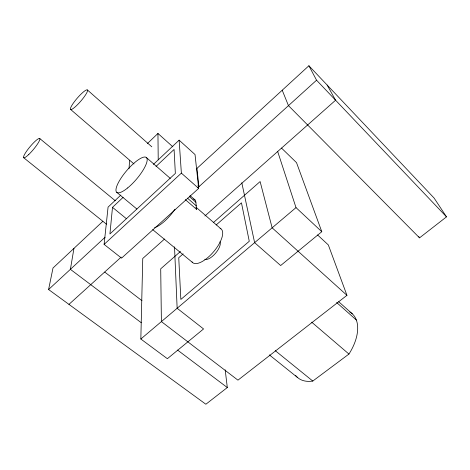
<?xml version="1.0" encoding="UTF-8"?>
<svg xmlns="http://www.w3.org/2000/svg" width="470" height="470" viewBox="0 0 470 470"><rect width="100%" height="100%" fill="white"/><g stroke="black" fill="none" stroke-linecap="round" stroke-linejoin="round"><path stroke-width="0.7" d="M174.517 246.821L177.143 308.261L203.563 328.947L167.379 358.698L140.835 339.011L142.751 258.482L164.559 239.001M129.056 168.518L129.561 160.652M123.111 197.359L112.495 207.341L109.927 233.954L175.351 173.418L174.082 149.46L156.034 166.421M153.414 164.394L179.129 140.154L195.038 154.554L198.663 188.394L121.56 258.142L104.099 244.394L108.077 207.117L120.855 195.074M73.949 248.389L70.4 269.339L141.241 322.708M225.195 369.861L227.304 387.55L205.866 404.241L48.592 289.532L53.004 268.006L102.783 221.37M147.433 143.532L157.949 133.457L172.831 146.793M48.592 289.532L105.098 237.209M104.099 244.394L181.367 173.13L179.129 140.154M196.307 168.983L308.896 65.759L434.074 198.029L446.5 216.858L419.528 237.861L288.463 105.644L282.217 90.217M68.949 304.378L121.154 257.113M197.835 187.695L316.557 80.206L308.896 65.759M204.902 215.977L335.586 100.222L327.155 85.052M180.48 251.456L160.711 268.811L161.398 321.598L237.949 380.16L346.954 295.33L328.33 244.941L317.591 234.959M213.433 222.533L260.116 181.555L272.136 227.827L346.954 295.33M183.141 253.865L178.741 257.713L180.85 299.437L249.276 241.275L241.457 202.834L216.153 224.977M140.835 339.011L296.012 207.611L277.653 151.44M281.501 148.073L296.517 162.649L321.797 231.716L280.661 265.538L254.623 242.655L241.797 182.76M295.659 375.501A41.995 24.558 -50 0 0 312.791 381.058L348.952 354.057A41.995 24.558 -50 0 0 349.827 311.998M177.537 350.056L227.304 387.55M104.757 272.089L141.969 300.706M269.345 354.873L297.774 377.698M23.676 157.72L106.496 224.202M275.261 350.667L312.791 381.058M112.495 207.341L126.477 218.773M152.697 229.63L192.612 262.56M39.686 138.486L115.273 200.743M116.707 192.295L136.876 209.021M311.692 322.179L348.952 354.057M70.606 109.445L133.991 163.954M185.303 199.591L196.583 209.356L195.89 202.264A22.084 7.931 -49.6 0 0 193.687 199.086M187.412 198.123L196.231 205.784M196.413 207.546L220.906 228.808M146.164 157.362L170.293 178.4M190.033 195.614L195.009 199.95M189.334 196.554L195.89 202.264M197.835 185.744L198.922 186.708L196.942 168.401M87.438 89.987A12.866 2.321 -49.2 0 1 76.064 106.091A12.866 2.321 -49.2 0 1 73.455 102.965A12.866 2.321 -49.2 0 1 87.438 89.987L151.816 146.816M181.367 173.13L198.663 188.394M336.637 302.504L356.348 320.023M338.67 301.693L352.277 313.813M296.012 207.611L321.797 231.716M316.557 80.206L446.5 216.858M418.811 236.604L419.528 237.861M157.949 133.457L158.22 159.865M195.802 207.111A22.448 8.196 -49.7 0 1 196.583 209.356M174.934 209.268A22.713 7.726 -49.7 0 1 154.607 227.662M220.101 228.379A22.025 8.918 -49.8 0 1 213.921 251.385A22.025 8.918 -49.8 0 1 192.036 261.89M219.989 241.756A11.703 4.829 -49.8 0 1 215.336 253.477A11.703 4.829 -49.8 0 1 204.761 259.234M28.829 154.436A12.514 2.186 -50.1 0 0 39.803 138.591A12.514 2.186 -50.1 0 0 26.49 151.34A12.514 2.186 -50.1 0 0 28.829 154.436M127.634 187.953A22.86 6.498 -49.6 0 0 146.646 157.779A22.86 6.498 -49.6 0 0 120.443 179.064A22.86 6.498 -49.6 0 0 127.634 187.953"/></g></svg>
